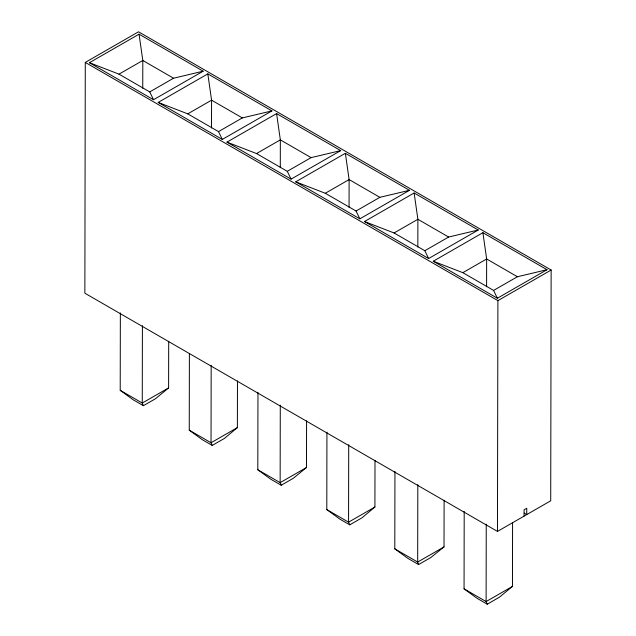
<?xml version="1.0" encoding="UTF-8"?>
<svg xmlns="http://www.w3.org/2000/svg" width="636" height="636" viewBox="0 0 636 636"><rect width="100%" height="100%" fill="white"/><g stroke="black" fill="none" stroke-linecap="round" stroke-linejoin="round"><path stroke-width="0.95" d="M85.288 62.408L84.858 293.196L497.471 531.418L550.712 500.81L551.142 270.022L138.529 31.8L85.288 62.408L497.901 300.629L551.142 270.022M168.699 341.254L168.612 387.904L155.534 398.708L143.402 405.681L133.25 399.821L120.212 390.321L120.355 312.896M142.75 88.261L142.806 60.468L139.053 34.185L89.422 62.71L153.53 99.725L203.162 71.192L139.053 34.185M142.408 325.624L142.265 403.049L143.402 405.681M237.466 380.956L237.379 427.607L224.381 438.45L212.241 445.431L202.216 439.635L189.25 430.182L189.393 353.743M211.518 127.963L211.573 100.17L207.821 73.887L158.189 102.42L222.298 139.427L271.93 110.903L207.821 73.887M211.176 365.326L211.033 442.751L212.241 445.431M306.576 420.857L306.488 467.508L293.339 478.272L281.207 485.244L270.92 479.305L257.811 469.766L257.962 392.34M280.293 167.666L280.341 139.872L276.596 113.59L226.965 142.122L291.073 179.129L340.705 150.605L276.596 113.59M280.285 405.227L280.142 482.652L281.207 485.244M375.002 460.361L374.914 507.019L361.916 517.863L349.784 524.835L339.751 519.048L326.793 509.587L326.936 432.162M349.061 207.368L349.108 179.575L345.364 153.292L295.732 181.824L359.841 218.84L409.473 190.307L345.364 153.292M348.711 444.739L348.568 522.164L349.784 524.835M444.111 500.262L444.023 546.912L430.731 557.589L418.591 564.561L408.058 558.48L394.797 548.852L394.948 471.427M417.828 247.07L417.884 219.277L414.131 192.994L364.5 221.527L428.608 258.542L478.24 230.009L414.131 192.994M417.82 484.632L417.677 562.057L418.591 564.561M512.576 522.895L512.457 586.424L499.379 597.228L487.248 604.2L477.095 598.333L464.057 588.833L464.201 511.408M486.596 286.772L486.651 258.979L482.899 232.697L433.267 261.229L497.376 298.244L547.008 269.712L482.899 232.697M486.254 524.144L486.111 601.569L487.248 604.2M497.471 531.418L497.901 300.629M524.088 516.114L524.104 509.794L526.767 508.267L526.751 514.58L524.175 513.093M89.422 62.71L118.996 74.15L142.806 60.468L173.556 78.22L203.162 71.192M118.996 74.15L149.746 91.91L173.556 78.22M158.189 102.42L187.763 113.852L211.573 100.17L242.324 117.922L271.93 110.903M187.763 113.852L218.514 131.612L242.324 117.922M226.965 142.122L256.531 153.554L280.341 139.872L311.099 157.625L340.705 150.605M256.531 153.554L287.289 171.315L311.099 157.625M295.732 181.824L325.298 193.264L349.108 179.575L379.867 197.327L409.473 190.307M325.298 193.264L356.057 211.017L379.867 197.327M364.5 221.527L394.074 232.967L417.884 219.277L448.634 237.037L478.24 230.009M168.612 387.904L142.265 403.049L120.212 390.321M394.074 232.967L424.824 250.719L448.634 237.037M433.267 261.229L462.841 272.669L486.651 258.979L517.402 276.74L547.008 269.712M237.379 427.607L211.033 442.751L189.25 430.182M462.841 272.669L493.592 290.421L517.402 276.74M306.488 467.508L280.142 482.652L257.811 469.766M374.914 507.019L348.568 522.164L326.793 509.587M444.023 546.912L417.677 562.057L394.797 548.852M512.457 586.424L486.111 601.569L464.057 588.833M493.592 290.421L497.376 298.244M424.824 250.719L428.608 258.542M356.057 211.017L359.841 218.84M287.289 171.315L291.073 179.129M218.514 131.612L222.298 139.427M149.746 91.91L153.53 99.725"/></g></svg>
